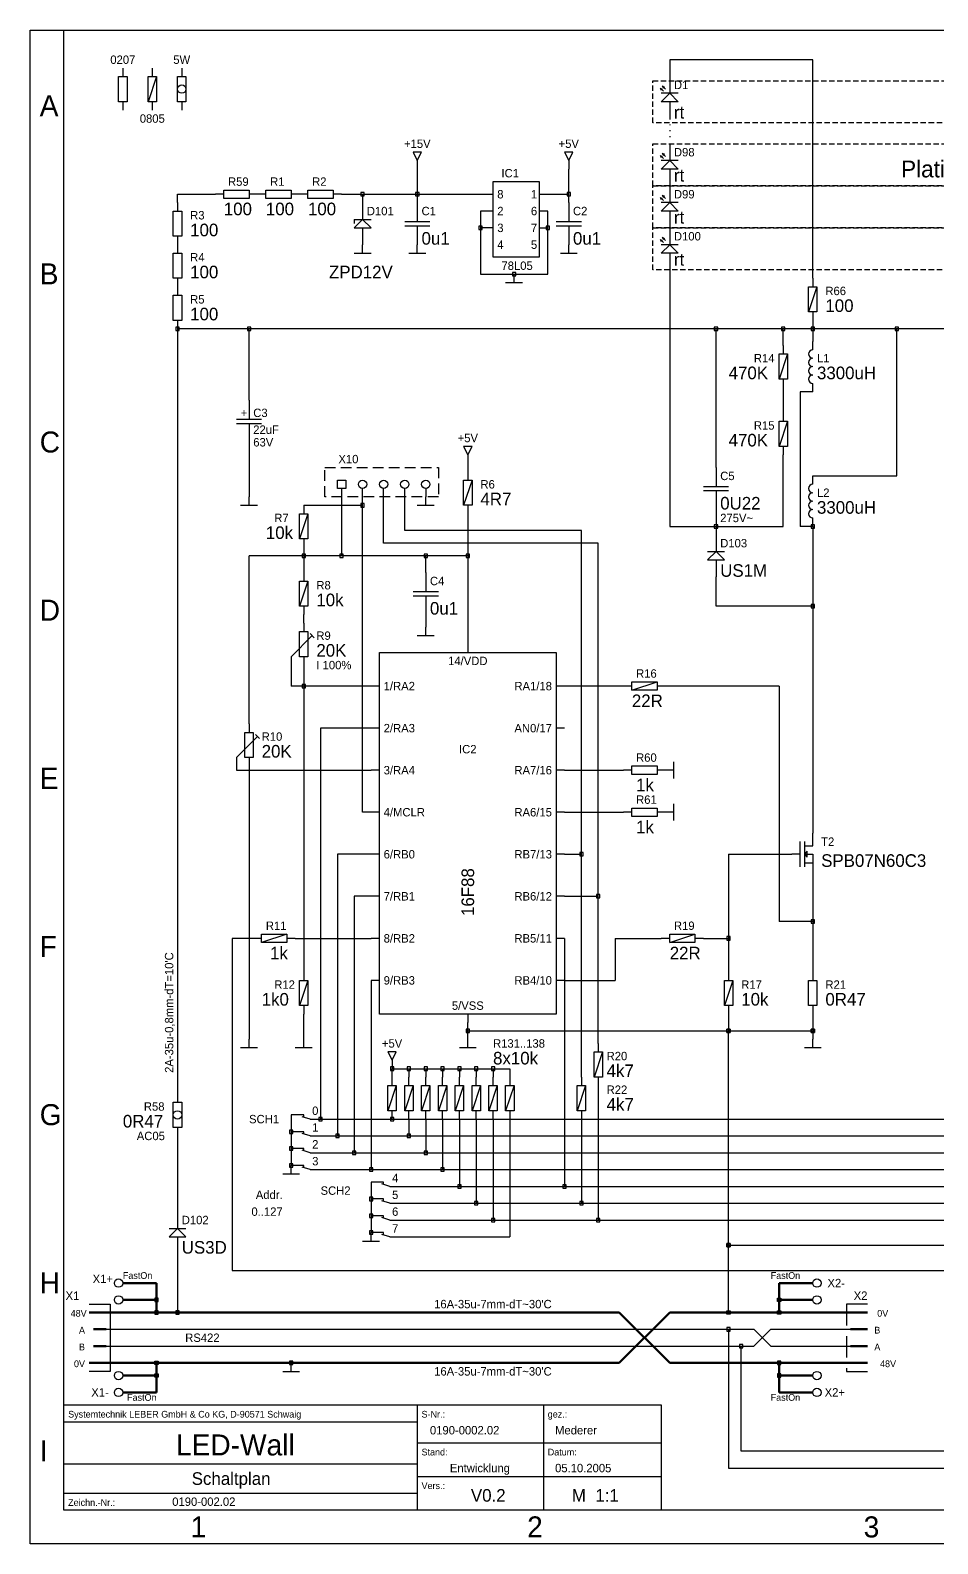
# Model space of a CAD drawing. Extents: x 100 to 385, y 110 to 290.
# Drawn here: x 100 to 207.9, y 110 to 290 of the extents above; entities that cross this region are included whole.
import ezdxf
from ezdxf.enums import TextEntityAlignment as Align

# ---------------------------------------------------------------- set-up
doc = ezdxf.new("R2010")
doc.units = 0
doc.header["$LTSCALE"] = 0.2
for name, pattern in [('ACAD_ISO07W100', [3.5, 0.5, -3]), ('SOLID', [0]), ('STRICHLINIE', [19.05, 12.7, -6.35]), ('VERDECKT', [9.525, 6.35, -3.175]), ('VERDECKT2', [4.7625, 3.175, -1.5875])]:
    doc.linetypes.add(name, pattern=pattern)
doc.layers.get('0').update_dxf_attribs({"linetype": 'CONTINUOUS'})
for name, color, linetype in [('_LAYER_1', 7, 'SOLID'), ('RAHMEN', 5, 'CONTINUOUS'), ('Schaltplan', 7, 'CONTINUOUS'), ('ZEICHNUNG', 7, 'CONTINUOUS')]:
    doc.layers.add(name, color=color, linetype=linetype)

# ---------------------------------------------------------------- blocks, each defined once
blk = doc.blocks.new('Schrift_N')
for p, q in [((42, 12.5), (42, 0)), ((57, 12.5), (57, 0)), ((0, 10.5), (42, 10.5)), ((42, 8), (71, 8)), ((0, 5.5), (42, 5.5)), ((42, 4), (71, 4)), ((0, 2), (42, 2))]:
    blk.add_line(p, q)
blk.add_lwpolyline([(0, 12.5), (71, 12.5), (71, 0), (0, 0)], close=True)
for s, p in [('Systemtechnik LEBER GmbH & Co KG, D-90571 Schwaig', (0.5, 11)), ('S-Nr.:', (42.5, 11)), ('gez.:', (57.5, 11)), ('Stand:', (42.5, 6.5)), ('Datum:', (57.5, 6.5)), ('Vers.:', (42.5, 2.5)), ('Zeichn.-Nr.:', (0.5, 0.5))]:
    blk.add_text(s, height=0.8).set_placement(p)
for tag, height, p in [('PROJEKT', 2.5, (20.5, 6.5)), ('BEZEICHNUNG', 1.5, (20, 3))]:
    blk.add_attdef(tag, text='', height=height).set_placement(p, align=Align.CENTER)
for tag, p, height in [('SACHNUMMER', (46, 9), 1), ('BEARBEITER', (58.5, 9), 1), ('STAND', (46, 4.5), 1), ('DATUM', (58.5, 4.5), 1), ('VERS', (48.5, 1), 1.5), ('MASST', (60.5, 1), 1.5), ('ZEICHNG.-NR', (13, 0.5), 1)]:
    blk.add_attdef(tag, p, '', height=height)
blk = doc.blocks.new('RAHMEN4Q')
at = {"layer": 'RAHMEN'}
for p, q in [((0, 180), (285, 180)), ((0, 0), (0, 180)), ((4, 4), (4, 180)), ((285, 4), (4, 4)), ((285, 0), (0, 0))]:
    blk.add_line(p, q, dxfattribs=at)
for s, p in [('A', (1.12, 169.78)), ('B', (1.12, 149.78)), ('C', (1.12, 129.78)), ('D', (1.12, 109.78)), ('E', (1.12, 89.78)), ('F', (1.12, 69.78)), ('G', (1.12, 49.78)), ('H', (1.12, 29.78)), ('I', (1.12, 9.78)), ('1', (19.05, 0.75)), ('2', (59.05, 0.75)), ('3', (99.05, 0.75))]:
    blk.add_text(s, height=2.5, dxfattribs=at).set_placement(p)
blk = doc.blocks.new('ZD_oben')
for p, q in [((0, 2.5), (0, 0.5)), ((-1, 0.5), (1, 0.5)), ((-1, 0.5), (-1, 0)), ((0, 0.5), (-1, -0.5)), ((1, -0.5), (0, 0.5)), ((-1, -0.5), (1, -0.5)), ((0, -0.5), (0, -2.5))]:
    blk.add_line(p, q)
for tag, p, height in [('D', (0.5, 1), 1), ('TYP', (0.5, -2.5), 1.5)]:
    blk.add_attdef(tag, p, '', height=height)
blk = doc.blocks.new('GND')
at = {"layer": '_LAYER_1'}
blk.add_line((0, -1), (0, 0), dxfattribs=at)
at = {"layer": '_LAYER_1', "lineweight": 30}
blk.add_line((-1, -1), (1, -1), dxfattribs=at)
blk = doc.blocks.new('C_SENKRECHT')
at = {"layer": 'ZEICHNUNG'}
for p, q in [((0, 5), (0, 2.75)), ((-1.5, 2.75), (1.5, 2.75)), ((-1.5, 2.25), (1.5, 2.25)), ((0, 2.25), (0, 0))]:
    blk.add_line(p, q, dxfattribs=at)
for tag, p, height in [('+', (-1, 3), 1), ('C', (0.5, 3.5), 1), ('100N', (0.5, 0), 1.5)]:
    blk.add_attdef(tag, p, '', height=height, dxfattribs=at)
blk = doc.blocks.new('VERBINDUNG')
at = {"layer": 'ZEICHNUNG'}
for p, q in [((0.2, 0.2), (-0.2, 0.2)), ((-0.2, 0.2), (-0.2, -0.2)), ((0.2, -0.2), (0.2, 0.2)), ((-0.2, -0.2), (0.2, -0.2))]:
    blk.add_line(p, q, dxfattribs=at)
blk = doc.blocks.new('U-plus')
for p, q in [((-0.5, 2), (0, 1)), ((0.5, 2), (-0.5, 2)), ((0, 1), (0.5, 2)), ((0, 1), (0, 0))]:
    blk.add_line(p, q)
blk.add_attdef('U', text='', height=1).set_placement((0, 3), align=Align.MIDDLE)
blk = doc.blocks.new('R_SENKRECHT')
at = {"layer": 'ZEICHNUNG'}
for p, q in [((0, 5), (0, 4)), ((0, 1), (0, 0))]:
    blk.add_line(p, q, dxfattribs=at)
blk.add_lwpolyline([(-0.5, 1), (-0.5, 4), (0.5, 4), (0.5, 1)], close=True, dxfattribs=at)
for tag, p, height in [('1K0', (1, 2.5), 1.5), ('RX', (1, 1), 1)]:
    blk.add_attdef(tag, p, '', height=height, dxfattribs=at)
blk = doc.blocks.new('16F818')
for p, q in [((11.5, 5), (11.5, 4)), ((1, 0), (0, 0)), ((23, 0), (22, 0)), ((1, -5), (0, -5)), ((23, -5), (22, -5)), ((1, -10), (0, -10)), ((23, -10), (22, -10)), ((1, -15), (0, -15)), ((23, -15), (22, -15)), ((1, -20), (0, -20)), ((23, -20), (22, -20)), ((1, -25), (0, -25)), ((23, -25), (22, -25)), ((1, -30), (0, -30)), ((23, -30), (22, -30)), ((1, -35), (0, -35)), ((23, -35), (22, -35)), ((11.5, -39), (11.5, -40))]:
    blk.add_line(p, q)
at = {"lineweight": 30}
blk.add_lwpolyline([(1, 4), (22, 4), (22, -39), (1, -39)], close=True, dxfattribs=at)
for tag, p in [('P14', (11.5, 2.5)), ('P5', (11.5, -38.5))]:
    blk.add_attdef(tag, text='', height=1).set_placement(p, align=Align.CENTER)
for tag, p in [('P1', (1.5, -0.5)), ('P2', (1.5, -5.5)), ('P3', (1.5, -10.5)), ('P4', (1.5, -15.5)), ('P6', (1.5, -20.5)), ('P7', (1.5, -25.5)), ('P8', (1.5, -30.5)), ('P9', (1.5, -35.5))]:
    blk.add_attdef(tag, p, '', height=1)
for tag, p in [('P18', (21.5, -0.5)), ('P17', (21.5, -5.5)), ('P16', (21.5, -10.5)), ('P15', (21.5, -15.5)), ('P13', (21.5, -20.5)), ('P12', (21.5, -25.5)), ('P11', (21.5, -30.5)), ('P10', (21.5, -35.5))]:
    blk.add_attdef(tag, text='', height=1).set_placement(p, align=Align.RIGHT)
blk.add_attdef('POS', text='', height=1).set_placement((11.5, -7.5), align=Align.MIDDLE)
blk.add_attdef('WERT', text='', height=1.5, rotation=90).set_placement((11.5, -24.5), align=Align.MIDDLE)
blk = doc.blocks.new('R_WAAGRECHT')
at = {"layer": 'ZEICHNUNG'}
for p, q in [((-4, 0), (-5, 0)), ((-4, -0.5), (-4, 0.5)), ((-4, 0.5), (-1, 0.5)), ((-1, 0.5), (-1, -0.5)), ((0, 0), (-1, 0)), ((-1, -0.5), (-4, -0.5))]:
    blk.add_line(p, q, dxfattribs=at)
for tag, p, height in [('1K0', (-4, 1), 1.5), ('RX', (-4, -2), 1)]:
    blk.add_attdef(tag, p, '', height=height, dxfattribs=at)
blk = doc.blocks.new('FET')
for p, q in [((1, 0), (0, 0)), ((1, -1.5), (1, 1.5)), ((1.5, 1), (2.5, 1)), ((1.85, 0.35), (1.5, 0)), ((1.5, 0), (2.5, 0)), ((1.5, 0), (1.85, -0.35)), ((1.85, -0.35), (1.85, 0.35))]:
    blk.add_line(p, q)
at = {"layer": 'Schaltplan'}
for p, q in [((2.5, 1), (2.5, 2.5)), ((1.5, 1.5), (1.5, -1.5)), ((2.5, 0), (2.5, -2.5)), ((1.5, -1), (2.5, -1))]:
    blk.add_line(p, q, dxfattribs=at)
for tag, p, height in [('TX', (3.5, 1), 1), ('TYP', (3.5, -1.5), 1.5)]:
    blk.add_attdef(tag, p, '', height=height)
blk = doc.blocks.new('D_oben')
for p, q in [((0, 2.5), (0, 0.5)), ((-1, 0.5), (1, 0.5)), ((0, 0.5), (-1, -0.5)), ((1, -0.5), (0, 0.5)), ((-1, -0.5), (1, -0.5)), ((0, -0.5), (0, -2.5))]:
    blk.add_line(p, q)
for tag, p, height in [('D', (0.5, 1), 1), ('TYP', (0.5, -2.5), 1.5)]:
    blk.add_attdef(tag, p, '', height=height)
blk = doc.blocks.new('LED_oben')
for p, q in [((0, 0), (0, -2)), ((-0.75, -1.75), (-1.12, -1.38)), ((-1.12, -1.38), (-0.88, -1.5)), ((-1.12, -1.38), (-1, -1.62)), ((-0.88, -1.12), (-0.62, -1.25)), ((-0.88, -1.12), (-0.75, -1.38)), ((-0.5, -1.5), (-0.88, -1.12)), ((-1, -3), (0, -2)), ((1, -2), (-1, -2)), ((1, -3), (-1, -3)), ((0, -2), (1, -3)), ((0, -3), (0, -5))]:
    blk.add_line(p, q)
for tag, p, height in [('POS', (0.5, -1.5), 1), ('WERT', (0.5, -5), 1.5)]:
    blk.add_attdef(tag, p, '', height=height)
blk = doc.blocks.new('SWITCH')
for p, q in [((-1.25, 0.5), (-1.5, 0.5)), ((-0.25, 0), (0, 0))]:
    blk.add_line(p, q)
at = {"lineweight": 30}
for p, q in [((-1, 0.5), (-1.25, 0.5)), ((-0.25, 0), (-1.2, 0.29)), ((-1, 0.25), (-1, 0.5))]:
    blk.add_line(p, q, dxfattribs=at)
blk = doc.blocks.new('Verbindung-dick')
at = {"lineweight": 30}
for p, q in [((-0.2, 0.2), (-0.2, -0.2)), ((0.2, 0.2), (-0.2, 0.2)), ((-0.2, 0.2), (-0.2, -0.2)), ((0.2, 0.2), (-0.2, 0.2)), ((0.2, -0.2), (0.2, 0.2)), ((0.2, -0.2), (0.2, 0.2)), ((-0.2, -0.2), (0.2, -0.2)), ((-0.2, -0.2), (0.2, -0.2))]:
    blk.add_line(p, q, dxfattribs=at)
blk = doc.blocks.new('DROSSEL-vertikal')
at = {"linetype": 'Continuous'}
for p, q in [((0, -1), (0, 0)), ((0, -6), (0, -5))]:
    blk.add_line(p, q, dxfattribs=at)
for centre in [(0, -1.5), (0, -2.5), (0, -3.5), (0, -4.5)]:
    blk.add_arc(centre, 0.5, 90, 270, dxfattribs=at)
for tag, p, height in [('POS', (0.5, -2.5), 1), ('WERT', (0.5, -4.5), 1.5)]:
    blk.add_attdef(tag, p, '', height=height)
blk = doc.blocks.new('ELKO')
at = {"layer": 'ZEICHNUNG'}
for p, q in [((0, 5), (0, 2.75)), ((-1.5, 2.75), (1.5, 2.75)), ((-1.5, 2.25), (1.5, 2.25)), ((0, 2.25), (0, 0))]:
    blk.add_line(p, q, dxfattribs=at)
for tag, p in [('+', (-1, 3)), ('C', (0.5, 3)), ('100N', (0.5, 1)), ('U', (0.5, -0.5))]:
    blk.add_attdef(tag, p, '', height=1, dxfattribs=at)

msp = doc.modelspace()

# ---------------------------------------------------------------- linework, layer by layer
at = {"layer": 'Schaltplan'}
for p, q in [((176, 286.5), (176, 284.5)), ((193, 286.5), (176, 286.5)), ((193, 260.5), (193, 286.5)), ((115, 284.5), (114, 281.5)), ((146, 273.5), (146, 269.5)), ((164, 269.5), (164, 273.5)), ((117.5, 269.5), (117.5, 270.5)), ((117.5, 270.5), (122, 270.5)), ((137, 270.5), (155, 270.5)), ((139.5, 270.5), (139.5, 269.5)), ((160.5, 270.5), (164, 270.5)), ((155, 268.5), (153.5, 268.5)), ((153.5, 268.5), (153.5, 261)), ((161.5, 268.5), (160.5, 268.5)), ((161.5, 261), (161.5, 268.5)), ((155, 266.5), (153.5, 266.5)), ((160.5, 266.5), (161.5, 266.5)), ((153.5, 261), (161.5, 261)), ((176, 261.5), (176, 258.5)), ((193.5, 259.5), (192.5, 256.5)), ((176, 259), (176, 231)), ((126, 246), (126, 254.5)), ((181.5, 238), (181.5, 254.5)), ((189.5, 252.5), (189.5, 254.5)), ((193, 255.5), (193, 253)), ((203, 237), (203, 254.5)), ((190, 251.5), (189, 248.5)), ((189.5, 247.5), (189.5, 244.5)), ((191.5, 247), (191.5, 231)), ((193, 247), (191.5, 247)), ((190, 243.5), (189, 240.5)), ((126, 241), (126, 234.5)), ((189.5, 231), (189.5, 239.5)), ((152, 238.5), (152, 237.5)), ((152.5, 236.5), (151.5, 233.5)), ((193, 237), (203, 237)), ((137, 235.5), (137, 227.5)), ((139.5, 197), (139.5, 235.5)), ((142, 229), (142, 235.5)), ((144.5, 230.5), (144.5, 235.5)), ((147, 235.5), (147, 234.5)), ((133, 232.5), (132, 229.5)), ((132.5, 233.5), (139.5, 233.5)), ((152, 232.5), (152, 217)), ((181.5, 233), (181.5, 230)), ((165.5, 230.5), (144.5, 230.5)), ((165.5, 165.5), (165.5, 230.5)), ((176, 231), (189.5, 231)), ((193, 231), (191.5, 231)), ((193, 231), (193, 194.5)), ((167.5, 229), (142, 229)), ((167.5, 169.5), (167.5, 229)), ((152, 227.5), (126, 227.5)), ((126, 207.5), (126, 227.5)), ((132.5, 228.5), (132.5, 225.5)), ((147, 225.5), (147, 227.5)), ((181.5, 221.5), (181.5, 225)), ((133, 224.5), (132, 221.5)), ((193, 221.5), (181.5, 221.5)), ((132.5, 219.5), (132.5, 220.5)), ((147, 220.5), (147, 219)), ((133.5, 218), (131, 215.5)), ((133.25, 218.25), (133.75, 217.75)), ((131, 215.5), (131, 212)), ((132.5, 214.5), (132.5, 178)), ((171.5, 211.5), (174.5, 212.5)), ((140.5, 212), (131, 212)), ((170.5, 212), (163.5, 212)), ((189, 212), (175.5, 212)), ((189, 212), (189, 184)), ((134.5, 207), (134.5, 160.5)), ((140.5, 207), (134.5, 207)), ((127, 206), (124.5, 203.5)), ((126.75, 206.25), (127.25, 205.75)), ((124.5, 203.5), (124.5, 202)), ((124.5, 202), (140.5, 202)), ((126, 202.5), (126, 170)), ((163.5, 202), (170.5, 202)), ((140.5, 197), (139.5, 197)), ((163.5, 197), (170.5, 197)), ((136.5, 192), (136.5, 158.5)), ((140.5, 192), (136.5, 192)), ((163.5, 192), (165.5, 192)), ((183, 192), (183, 178)), ((183, 192), (190.5, 192)), ((193, 189.5), (193, 178)), ((138.5, 187), (138.5, 156.5)), ((140.5, 187), (138.5, 187)), ((163.5, 187), (167.5, 187)), ((193, 184), (189, 184)), ((126.5, 182), (124, 182)), ((124, 182), (124, 142.5)), ((130.5, 182.5), (127.5, 181.5)), ((131.5, 182), (140.5, 182)), ((163.5, 182), (163.5, 152.5)), ((169.5, 182), (175, 182)), ((169.5, 182), (169.5, 177)), ((176, 181.5), (179, 182.5)), ((180, 182), (183, 182)), ((133, 177), (132, 174)), ((140.5, 177), (140.5, 154.5)), ((163.5, 177), (169.5, 177)), ((183.5, 177), (182.5, 174)), ((132.5, 170), (132.5, 173)), ((183, 173), (183, 171)), ((193, 173), (193, 170)), ((152, 170), (152, 172)), ((152, 171), (183, 171)), ((168, 168.5), (167, 165.5)), ((143, 165.5), (143, 166.5)), ((143, 166.5), (157, 166.5)), ((145, 166.5), (145, 165.5)), ((147, 166.5), (147, 165.5)), ((149, 166.5), (149, 165.5)), ((151, 166.5), (151, 165.5)), ((153, 166.5), (153, 165.5)), ((155, 166.5), (155, 165.5)), ((157, 166.5), (157, 165.5)), ((143.5, 164.5), (142.5, 161.5)), ((145.5, 164.5), (144.5, 161.5)), ((147.5, 164.5), (146.5, 161.5)), ((149.5, 164.5), (148.5, 161.5)), ((151.5, 164.5), (150.5, 161.5)), ((153.5, 164.5), (152.5, 161.5)), ((155.5, 164.5), (154.5, 161.5)), ((157.5, 164.5), (156.5, 161.5)), ((166, 164.5), (165, 161.5)), ((167.5, 164.5), (167.5, 148.5)), ((132, 161), (131, 161)), ((131, 161), (131, 155)), ((133.5, 160.5), (308, 160.5)), ((145, 160.5), (145, 158.5)), ((147, 160.5), (147, 156.5)), ((149, 160.5), (149, 154.5)), ((151, 160.5), (151, 152.5)), ((153, 160.5), (153, 150.5)), ((155, 160.5), (155, 148.5)), ((157, 160.5), (157, 146.5)), ((165.5, 160.5), (165.5, 150.5)), ((132, 159), (131, 159)), ((133.5, 158.5), (310, 158.5)), ((132, 157), (131, 157)), ((132, 155), (131, 155)), ((133.5, 156.5), (312, 156.5)), ((133.5, 154.5), (314, 154.5)), ((141.5, 153), (140.5, 153)), ((140.5, 153), (140.5, 147)), ((143, 152.5), (337, 152.5)), ((141.5, 151), (140.5, 151)), ((143, 150.5), (339, 150.5)), ((141.5, 149), (140.5, 149)), ((143, 148.5), (341, 148.5)), ((141.5, 147), (140.5, 147)), ((143, 146.5), (157, 146.5)), ((124, 142.5), (159.5, 142.5)), ((159.5, 142.5), (297, 142.5)), ((107, 138.5), (109.5, 138.5)), ((109.5, 138.5), (109.5, 130.5)), ((109, 135.5), (186, 135.5)), ((183, 135.5), (183, 119)), ((186, 135.5), (188, 133.5)), ((186, 133.5), (188, 135.5)), ((188, 135.5), (197.5, 135.5)), ((109, 133.5), (186, 133.5)), ((184.5, 121), (184.5, 133.5)), ((188, 133.5), (197.5, 133.5)), ((109.5, 130.5), (107, 130.5)), ((234.5, 121), (184.5, 121)), ((183, 119), (237.5, 119))]:
    msp.add_line(p, q, dxfattribs=at)
at = {"layer": 'Schaltplan', "linetype": 'ACAD_ISO07W100'}
msp.add_line((176, 279.5), (176, 277), dxfattribs=at)
at = {"layer": 'Schaltplan', "lineweight": 30}
for p, q in [((379, 254.5), (117.5, 254.5)), ((117.5, 254.5), (117.5, 162.5)), ((183, 137.5), (183, 171)), ((183, 171), (193, 171)), ((117.5, 159.5), (117.5, 147.5)), ((117.5, 146.5), (117.5, 137.5)), ((183, 145.5), (356.5, 145.5))]:
    msp.add_line(p, q, dxfattribs=at)
at = {"layer": 'Schaltplan', "lineweight": 50}
for p, q in [((115, 141), (111, 141)), ((115, 137.5), (115, 141)), ((189, 137.5), (189, 141)), ((189, 141), (193, 141)), ((115, 139), (111, 139)), ((189, 139), (193, 139)), ((109, 137.5), (170, 137.5)), ((170, 137.5), (176, 131.5)), ((170, 131.5), (176, 137.5)), ((176, 137.5), (197.5, 137.5)), ((109, 131.5), (170, 131.5)), ((115, 131.5), (115, 128)), ((176, 131.5), (197.5, 131.5)), ((189, 131.5), (189, 128)), ((115, 130), (111, 130)), ((189, 130), (193, 130)), ((115, 128), (111, 128)), ((189, 128), (193, 128))]:
    msp.add_line(p, q, dxfattribs=at)
at = {"layer": 'Schaltplan', "lineweight": 80}
for p, q in [((107, 137.5), (109, 137.5)), ((197.5, 137.5), (199.5, 137.5)), ((107.5, 135.5), (109, 135.5)), ((197.5, 135.5), (199.5, 135.5)), ((107.5, 133.5), (109, 133.5)), ((197.5, 133.5), (199.5, 133.5)), ((107, 131.5), (109, 131.5)), ((197.5, 131.5), (199.5, 131.5))]:
    msp.add_line(p, q, dxfattribs=at)
at = {"layer": 'Schaltplan', "linetype": 'STRICHLINIE'}
for p, q in [((199.5, 138.5), (197, 138.5)), ((197, 138.5), (197, 130.5)), ((197, 130.5), (199.5, 130.5))]:
    msp.add_line(p, q, dxfattribs=at)
at = {"layer": 'Schaltplan', "linetype": 'VERDECKT2'}
for points in [[(174, 284), (356, 284), (356, 279), (174, 279)], [(174, 276.5), (356, 276.5), (356, 271.5), (174, 271.5)], [(174, 271.5), (356, 271.5), (356, 266.5), (174, 266.5)], [(174, 266.5), (356, 266.5), (356, 261.5), (174, 261.5)]]:
    msp.add_lwpolyline(points, close=True, dxfattribs=at)
at = {"layer": 'Schaltplan'}
for points in [[(155, 272), (160.5, 272), (160.5, 263), (155, 263)], [(136.5, 236.5), (137.5, 236.5), (137.5, 235.5), (136.5, 235.5)]]:
    msp.add_lwpolyline(points, close=True, dxfattribs=at)
at = {"layer": 'Schaltplan', "linetype": 'VERDECKT'}
msp.add_lwpolyline([(135, 238), (148.5, 238), (148.5, 234.5), (135, 234.5)], close=True, dxfattribs=at)
at = {"layer": 'Schaltplan'}
for centre in [(118, 283), (139.5, 236), (142, 236), (144.5, 236), (147, 236), (117.5, 161), (110.5, 141), (193.5, 141), (110.5, 139), (193.5, 139), (110.5, 130), (193.5, 130), (110.5, 128), (193.5, 128)]:
    msp.add_circle(centre, 0.5, dxfattribs=at)

# ---------------------------------------------------------------- block references
at = {"layer": 'RAHMEN', "lineweight": 40}
msp.add_blockref('RAHMEN4Q', (100, 110), dxfattribs=at)
at = {"layer": 'RAHMEN'}
ref = msp.add_blockref('Schrift_N', (104, 114), dxfattribs=at)
ref.add_attrib('SACHNUMMER', '0190-0002.02', (147.5, 123), dxfattribs={"height": 1})
ref.add_attrib('STAND', 'Entwicklung', (149.87, 118.5), dxfattribs={"height": 1})
ref.add_attrib('PROJEKT', 'LED-Wall', dxfattribs={"height": 2.5}).set_placement((124.37, 120.5), align=Align.CENTER)
ref.add_attrib('BEZEICHNUNG', 'Schaltplan', dxfattribs={"height": 1.5}).set_placement((123.87, 117), align=Align.CENTER)
ref.add_attrib('ZEICHNG.-NR', '0190-002.02', (116.87, 114.5), dxfattribs={"height": 1})
ref.add_attrib('BEARBEITER', 'Mederer', (162.37, 123), dxfattribs={"height": 1})
ref.add_attrib('MASST', 'M  1:1', (164.37, 115), dxfattribs={"height": 1.5})
ref.add_attrib('VERS', 'V0.2', (152.37, 115), dxfattribs={"height": 1.5})
ref.add_attrib('DATUM', '05.10.2005', (162.37, 118.5), dxfattribs={"height": 1})
at = {"layer": 'Schaltplan'}
for name, p in [('R_SENKRECHT', (111, 280.5)), ('R_SENKRECHT', (114.5, 280.5)), ('R_SENKRECHT', (118, 280.5)), ('VERBINDUNG', (139.5, 270.5)), ('VERBINDUNG', (139.5, 270.5)), ('VERBINDUNG', (146, 270.5)), ('VERBINDUNG', (146, 270.5)), ('VERBINDUNG', (164, 270.5)), ('VERBINDUNG', (164, 270.5)), ('VERBINDUNG', (153.5, 266.5)), ('VERBINDUNG', (153.5, 266.5)), ('VERBINDUNG', (161.5, 266.5)), ('VERBINDUNG', (161.5, 266.5)), ('GND', (139.5, 264.5)), ('GND', (146, 264.5)), ('GND', (164, 264.5)), ('GND', (157.5, 261)), ('VERBINDUNG', (157.5, 261)), ('VERBINDUNG', (157.5, 261)), ('VERBINDUNG', (117.5, 254.5)), ('VERBINDUNG', (117.5, 254.5)), ('Verbindung-dick', (117.5, 254.5)), ('VERBINDUNG', (126, 254.5)), ('VERBINDUNG', (126, 254.5)), ('Verbindung-dick', (126, 254.5)), ('VERBINDUNG', (181.5, 254.5)), ('VERBINDUNG', (181.5, 254.5)), ('Verbindung-dick', (181.5, 254.5)), ('VERBINDUNG', (189.5, 254.5)), ('VERBINDUNG', (189.5, 254.5)), ('Verbindung-dick', (189.5, 254.5)), ('Verbindung-dick', (193, 254.5)), ('VERBINDUNG', (193, 254.5)), ('VERBINDUNG', (193, 254.5)), ('Verbindung-dick', (203, 254.5)), ('VERBINDUNG', (203, 254.5)), ('VERBINDUNG', (203, 254.5)), ('GND', (126, 234.5)), ('GND', (147, 234.5)), ('VERBINDUNG', (139.5, 233.5)), ('VERBINDUNG', (139.5, 233.5)), ('VERBINDUNG', (181.5, 231)), ('VERBINDUNG', (181.5, 231)), ('VERBINDUNG', (193, 231)), ('VERBINDUNG', (193, 231)), ('VERBINDUNG', (132.5, 227.5)), ('VERBINDUNG', (132.5, 227.5)), ('VERBINDUNG', (137, 227.5)), ('VERBINDUNG', (137, 227.5)), ('VERBINDUNG', (147, 227.5)), ('VERBINDUNG', (147, 227.5)), ('VERBINDUNG', (152, 227.5)), ('VERBINDUNG', (152, 227.5)), ('VERBINDUNG', (193, 221.5)), ('VERBINDUNG', (193, 221.5)), ('GND', (147, 219)), ('VERBINDUNG', (132.5, 212)), ('VERBINDUNG', (132.5, 212)), ('VERBINDUNG', (165.5, 192)), ('VERBINDUNG', (165.5, 192)), ('VERBINDUNG', (167.5, 187)), ('VERBINDUNG', (167.5, 187)), ('VERBINDUNG', (193, 184)), ('VERBINDUNG', (193, 184)), ('VERBINDUNG', (183, 182)), ('VERBINDUNG', (183, 182)), ('VERBINDUNG', (152, 171)), ('VERBINDUNG', (152, 171)), ('VERBINDUNG', (183, 171)), ('VERBINDUNG', (183, 171)), ('VERBINDUNG', (193, 171)), ('GND', (126, 170)), ('GND', (132.5, 170)), ('GND', (152, 170)), ('GND', (193, 170)), ('VERBINDUNG', (143, 166.5)), ('VERBINDUNG', (143, 166.5)), ('VERBINDUNG', (145, 166.5)), ('VERBINDUNG', (145, 166.5)), ('VERBINDUNG', (147, 166.5)), ('VERBINDUNG', (147, 166.5)), ('VERBINDUNG', (149, 166.5)), ('VERBINDUNG', (149, 166.5)), ('VERBINDUNG', (151, 166.5)), ('VERBINDUNG', (151, 166.5)), ('VERBINDUNG', (153, 166.5)), ('VERBINDUNG', (153, 166.5)), ('VERBINDUNG', (155, 166.5)), ('VERBINDUNG', (155, 166.5)), ('SWITCH', (133.5, 160.5)), ('VERBINDUNG', (134.5, 160.5)), ('VERBINDUNG', (134.5, 160.5)), ('VERBINDUNG', (143, 160.5)), ('VERBINDUNG', (143, 160.5)), ('VERBINDUNG', (131, 159)), ('VERBINDUNG', (131, 159)), ('SWITCH', (133.5, 158.5)), ('VERBINDUNG', (136.5, 158.5)), ('VERBINDUNG', (136.5, 158.5)), ('VERBINDUNG', (145, 158.5)), ('VERBINDUNG', (145, 158.5)), ('VERBINDUNG', (131, 157)), ('VERBINDUNG', (131, 157)), ('SWITCH', (133.5, 156.5)), ('VERBINDUNG', (138.5, 156.5)), ('VERBINDUNG', (138.5, 156.5)), ('VERBINDUNG', (147, 156.5)), ('VERBINDUNG', (147, 156.5)), ('GND', (131, 155)), ('VERBINDUNG', (131, 155)), ('VERBINDUNG', (131, 155)), ('SWITCH', (133.5, 154.5)), ('VERBINDUNG', (140.5, 154.5)), ('VERBINDUNG', (140.5, 154.5)), ('SWITCH', (143, 152.5)), ('VERBINDUNG', (149, 154.5)), ('VERBINDUNG', (149, 154.5)), ('VERBINDUNG', (140.5, 151)), ('VERBINDUNG', (140.5, 151)), ('VERBINDUNG', (151, 152.5)), ('VERBINDUNG', (151, 152.5)), ('VERBINDUNG', (163.5, 152.5)), ('VERBINDUNG', (163.5, 152.5)), ('SWITCH', (143, 150.5)), ('VERBINDUNG', (153, 150.5)), ('VERBINDUNG', (153, 150.5)), ('VERBINDUNG', (165.5, 150.5)), ('VERBINDUNG', (165.5, 150.5)), ('VERBINDUNG', (140.5, 149)), ('VERBINDUNG', (140.5, 149)), ('SWITCH', (143, 148.5)), ('VERBINDUNG', (155, 148.5)), ('VERBINDUNG', (155, 148.5)), ('VERBINDUNG', (167.5, 148.5)), ('VERBINDUNG', (167.5, 148.5)), ('GND', (140.5, 147)), ('VERBINDUNG', (140.5, 147)), ('VERBINDUNG', (140.5, 147)), ('SWITCH', (143, 146.5)), ('VERBINDUNG', (183, 145.5)), ('VERBINDUNG', (183, 145.5)), ('Verbindung-dick', (115, 139)), ('Verbindung-dick', (115, 137.5)), ('Verbindung-dick', (117.5, 137.5)), ('VERBINDUNG', (183, 135.5)), ('VERBINDUNG', (183, 135.5)), ('VERBINDUNG', (184.5, 133.5)), ('VERBINDUNG', (184.5, 133.5)), ('GND', (131, 131.5)), ('Verbindung-dick', (131, 131.5))]:
    msp.add_blockref(name, p, dxfattribs=at)
for name, p, values in [('LED_oben', (176, 284.5), {'POS': 'D1', 'WERT': 'rt'}), ('U-plus', (146, 273.5), {'U': '+15V'}), ('U-plus', (164, 273.5), {'U': '+5V'}), ('DROSSEL-vertikal', (193, 253), {'WERT': '3300uH', 'POS': 'L1'}), ('ELKO', (126, 241), {'U': '63V', '100N': '22uF', 'C': 'C3', '+': '+'}), ('U-plus', (152, 238.5), {'U': '+5V'}), ('DROSSEL-vertikal', (193, 237), {'WERT': '3300uH', 'POS': 'L2'}), ('D_oben', (181.5, 227.5), {'D': 'D103', 'TYP': 'US1M'}), ('16F818', (140.5, 212), {'P4': '4/MCLR', 'P9': '9/RB3', 'P8': '8/RB2', 'P7': '7/RB1', 'P6': '6/RB0', 'P5': '5/VSS', 'P10': 'RB4/10', 'WERT': '16F88', 'P11': 'RB5/11', 'P12': 'RB6/12', 'P13': 'RB7/13', 'P15': 'RA6/15', 'P3': '3/RA4', 'P2': '2/RA3', 'P1': '1/RA2', 'POS': 'IC2', 'P14': '14/VDD', 'P18': 'RA1/18', 'P16': 'RA7/16', 'P17': 'AN0/17'}), ('FET', (190.5, 192), {'TYP': 'SPB07N60C3', 'TX': 'T2'}), ('U-plus', (143, 166.5), {'U': '+5V'}), ('D_oben', (117.5, 147), {'D': 'D102', 'TYP': 'US3D'})]:
    msp.add_blockref(name, p, dxfattribs=at).add_auto_attribs(values)
ref = msp.add_blockref('LED_oben', (176, 276.5), dxfattribs=at)
ref.add_attrib('POS', 'D98', (176.5, 275), dxfattribs={"layer": '0', "height": 1})
ref.add_attrib('WERT', 'rt', (176.5, 272), dxfattribs={"layer": '0', "height": 1.5})
ref = msp.add_blockref('R_WAAGRECHT', (127, 270.5), dxfattribs=at)
ref.add_attrib('RX', 'R59', (123.5, 271.5), dxfattribs={"layer": 'ZEICHNUNG', "height": 1})
ref.add_attrib('1K0', '100', (123, 268), dxfattribs={"layer": 'ZEICHNUNG', "height": 1.5})
ref = msp.add_blockref('R_WAAGRECHT', (132, 270.5), dxfattribs=at)
ref.add_attrib('RX', 'R1', (128.5, 271.5), dxfattribs={"layer": 'ZEICHNUNG', "height": 1})
ref.add_attrib('1K0', '100', (128, 268), dxfattribs={"layer": 'ZEICHNUNG', "height": 1.5})
ref = msp.add_blockref('R_WAAGRECHT', (137, 270.5), dxfattribs=at)
ref.add_attrib('RX', 'R2', (133.5, 271.5), dxfattribs={"layer": 'ZEICHNUNG', "height": 1})
ref.add_attrib('1K0', '100', (133, 268), dxfattribs={"layer": 'ZEICHNUNG', "height": 1.5})
ref = msp.add_blockref('LED_oben', (176, 271.5), dxfattribs=at)
ref.add_attrib('POS', 'D99', (176.5, 270), dxfattribs={"layer": '0', "height": 1})
ref.add_attrib('WERT', 'rt', (176.5, 267), dxfattribs={"layer": '0', "height": 1.5})
ref = msp.add_blockref('R_SENKRECHT', (117.5, 264.5), dxfattribs=at)
ref.add_attrib('RX', 'R3', (119, 267.5), dxfattribs={"layer": 'ZEICHNUNG', "height": 1})
ref.add_attrib('1K0', '100', (119, 265.5), dxfattribs={"layer": 'ZEICHNUNG', "height": 1.5})
ref = msp.add_blockref('ZD_oben', (139.5, 267), dxfattribs=at)
ref.add_attrib('TYP', 'ZPD12V', (135.5, 260.5), dxfattribs={"layer": '0', "height": 1.5})
ref.add_attrib('D', 'D101', (140, 268), dxfattribs={"layer": '0', "height": 1})
ref = msp.add_blockref('C_SENKRECHT', (146, 264.5), dxfattribs=at)
ref.add_attrib('100N', '0u1', (146.5, 264.5), dxfattribs={"layer": 'ZEICHNUNG', "height": 1.5})
ref.add_attrib('C', 'C1', (146.5, 268), dxfattribs={"layer": 'ZEICHNUNG', "height": 1})
ref = msp.add_blockref('C_SENKRECHT', (164, 264.5), dxfattribs=at)
ref.add_attrib('100N', '0u1', (164.5, 264.5), dxfattribs={"layer": 'ZEICHNUNG', "height": 1.5})
ref.add_attrib('C', 'C2', (164.5, 268), dxfattribs={"layer": 'ZEICHNUNG', "height": 1})
ref = msp.add_blockref('LED_oben', (176, 266.5), dxfattribs=at)
ref.add_attrib('POS', 'D100', (176.5, 265), dxfattribs={"layer": '0', "height": 1})
ref.add_attrib('WERT', 'rt', (176.5, 262), dxfattribs={"layer": '0', "height": 1.5})
ref = msp.add_blockref('R_SENKRECHT', (117.5, 259.5), dxfattribs=at)
ref.add_attrib('RX', 'R4', (119, 262.5), dxfattribs={"layer": 'ZEICHNUNG', "height": 1})
ref.add_attrib('1K0', '100', (119, 260.5), dxfattribs={"layer": 'ZEICHNUNG', "height": 1.5})
ref = msp.add_blockref('R_SENKRECHT', (117.5, 254.5), dxfattribs=at)
ref.add_attrib('RX', 'R5', (119, 257.5), dxfattribs={"layer": 'ZEICHNUNG', "height": 1})
ref.add_attrib('1K0', '100', (119, 255.5), dxfattribs={"layer": 'ZEICHNUNG', "height": 1.5})
ref = msp.add_blockref('R_SENKRECHT', (193, 255.5), dxfattribs=at)
ref.add_attrib('RX', 'R66', (194.5, 258.5), dxfattribs={"layer": 'ZEICHNUNG', "height": 1})
ref.add_attrib('1K0', '100', (194.5, 256.5), dxfattribs={"layer": 'ZEICHNUNG', "height": 1.5})
ref = msp.add_blockref('R_SENKRECHT', (189.5, 247.5), dxfattribs=at)
ref.add_attrib('RX', 'R14', (186, 250.5), dxfattribs={"layer": 'ZEICHNUNG', "height": 1})
ref.add_attrib('1K0', '470K', (183, 248.5), dxfattribs={"layer": 'ZEICHNUNG', "height": 1.5})
ref = msp.add_blockref('R_SENKRECHT', (189.5, 239.5), dxfattribs=at)
ref.add_attrib('RX', 'R15', (186, 242.5), dxfattribs={"layer": 'ZEICHNUNG', "height": 1})
ref.add_attrib('1K0', '470K', (183, 240.5), dxfattribs={"layer": 'ZEICHNUNG', "height": 1.5})
ref = msp.add_blockref('C_SENKRECHT', (181.5, 233), dxfattribs=at)
ref.add_attrib('+', '275V~', (182, 231.5), dxfattribs={"layer": 'ZEICHNUNG', "height": 1})
ref.add_attrib('100N', '0U22', (182, 233), dxfattribs={"layer": 'ZEICHNUNG', "height": 1.5})
ref.add_attrib('C', 'C5', (182, 236.5), dxfattribs={"layer": 'ZEICHNUNG', "height": 1})
ref = msp.add_blockref('R_SENKRECHT', (152, 232.5), dxfattribs=at)
ref.add_attrib('RX', 'R6', (153.5, 235.5), dxfattribs={"layer": 'ZEICHNUNG', "height": 1})
ref.add_attrib('1K0', '4R7', (153.5, 233.5), dxfattribs={"layer": 'ZEICHNUNG', "height": 1.5})
ref = msp.add_blockref('R_SENKRECHT', (132.5, 228.5), dxfattribs=at)
ref.add_attrib('RX', 'R7', (129, 231.5), dxfattribs={"layer": 'ZEICHNUNG', "height": 1})
ref.add_attrib('1K0', '10k', (128, 229.5), dxfattribs={"layer": 'ZEICHNUNG', "height": 1.5})
ref = msp.add_blockref('R_SENKRECHT', (132.5, 220.5), dxfattribs=at)
ref.add_attrib('RX', 'R8', (134, 223.5), dxfattribs={"layer": 'ZEICHNUNG', "height": 1})
ref.add_attrib('1K0', '10k', (134, 221.5), dxfattribs={"layer": 'ZEICHNUNG', "height": 1.5})
ref = msp.add_blockref('C_SENKRECHT', (147, 220.5), dxfattribs=at)
ref.add_attrib('100N', '0u1', (147.5, 220.5), dxfattribs={"layer": 'ZEICHNUNG', "height": 1.5})
ref.add_attrib('C', 'C4', (147.5, 224), dxfattribs={"layer": 'ZEICHNUNG', "height": 1})
ref = msp.add_blockref('R_SENKRECHT', (132.5, 214.5), dxfattribs=at)
ref.add_attrib('RX', 'R9', (134, 217.5), dxfattribs={"layer": 'ZEICHNUNG', "height": 1})
ref.add_attrib('1K0', '20K', (134, 215.5), dxfattribs={"layer": 'ZEICHNUNG', "height": 1.5})
ref = msp.add_blockref('R_WAAGRECHT', (175.5, 212), dxfattribs=at)
ref.add_attrib('RX', 'R16', (172, 213), dxfattribs={"layer": 'ZEICHNUNG', "height": 1})
ref.add_attrib('1K0', '22R', (171.5, 209.5), dxfattribs={"layer": 'ZEICHNUNG', "height": 1.5})
ref = msp.add_blockref('R_SENKRECHT', (126, 202.5), dxfattribs=at)
ref.add_attrib('RX', 'R10', (127.5, 205.5), dxfattribs={"layer": 'ZEICHNUNG', "height": 1})
ref.add_attrib('1K0', '20K', (127.5, 203.5), dxfattribs={"layer": 'ZEICHNUNG', "height": 1.5})
ref = msp.add_blockref('R_WAAGRECHT', (175.5, 202), dxfattribs=at)
ref.add_attrib('RX', 'R60', (172, 203), dxfattribs={"layer": 'ZEICHNUNG', "height": 1})
ref.add_attrib('1K0', '1k', (172, 199.5), dxfattribs={"layer": 'ZEICHNUNG', "height": 1.5})
for name, p, rotation in [('GND', (175.5, 202), 90), ('GND', (175.5, 197), 90), ('R_WAAGRECHT', (143, 160.5), 270), ('R_WAAGRECHT', (145, 160.5), 270), ('R_WAAGRECHT', (147, 160.5), 270), ('R_WAAGRECHT', (149, 160.5), 270), ('R_WAAGRECHT', (151, 160.5), 270), ('R_WAAGRECHT', (153, 160.5), 270), ('R_WAAGRECHT', (155, 160.5), 270), ('Verbindung-dick', (189, 131.5), 180), ('Verbindung-dick', (189, 130), 180)]:
    msp.add_blockref(name, p, dxfattribs=dict(at, rotation=rotation))
ref = msp.add_blockref('R_WAAGRECHT', (175.5, 197), dxfattribs=at)
ref.add_attrib('RX', 'R61', (172, 198), dxfattribs={"layer": 'ZEICHNUNG', "height": 1})
ref.add_attrib('1K0', '1k', (172, 194.5), dxfattribs={"layer": 'ZEICHNUNG', "height": 1.5})
ref = msp.add_blockref('R_WAAGRECHT', (131.5, 182), dxfattribs=at)
ref.add_attrib('RX', 'R11', (128, 183), dxfattribs={"layer": 'ZEICHNUNG', "height": 1})
ref.add_attrib('1K0', '1k', (128.5, 179.5), dxfattribs={"layer": 'ZEICHNUNG', "height": 1.5})
ref = msp.add_blockref('R_WAAGRECHT', (180, 182), dxfattribs=at)
ref.add_attrib('RX', 'R19', (176.5, 183), dxfattribs={"layer": 'ZEICHNUNG', "height": 1})
ref.add_attrib('1K0', '22R', (176, 179.5), dxfattribs={"layer": 'ZEICHNUNG', "height": 1.5})
ref = msp.add_blockref('R_SENKRECHT', (132.5, 173), dxfattribs=at)
ref.add_attrib('RX', 'R12', (129, 176), dxfattribs={"layer": 'ZEICHNUNG', "height": 1})
ref.add_attrib('1K0', '1k0', (127.5, 174), dxfattribs={"layer": 'ZEICHNUNG', "height": 1.5})
ref = msp.add_blockref('R_SENKRECHT', (183, 173), dxfattribs=at)
ref.add_attrib('RX', 'R17', (184.5, 176), dxfattribs={"layer": 'ZEICHNUNG', "height": 1})
ref.add_attrib('1K0', '10k', (184.5, 174), dxfattribs={"layer": 'ZEICHNUNG', "height": 1.5})
ref = msp.add_blockref('R_SENKRECHT', (193, 173), dxfattribs=at)
ref.add_attrib('RX', 'R21', (194.5, 176), dxfattribs={"layer": 'ZEICHNUNG', "height": 1})
ref.add_attrib('1K0', '0R47', (194.5, 174), dxfattribs={"layer": 'ZEICHNUNG', "height": 1.5})
at = {"layer": 'Schaltplan', "lineweight": 30, "xscale": -1}
for p in [(183, 171), (183, 171), (193, 171), (193, 171), (183, 145.5), (183, 145.5), (189, 139), (189, 139), (183, 137.5), (183, 137.5), (189, 137.5), (189, 137.5)]:
    msp.add_blockref('VERBINDUNG', p, dxfattribs=at)
at = {"layer": 'Schaltplan', "xscale": -1}
for p in [(183, 171), (193, 171), (183, 145.5), (189, 139), (183, 137.5), (189, 137.5)]:
    msp.add_blockref('Verbindung-dick', p, dxfattribs=at)
at = {"layer": 'Schaltplan'}
ref = msp.add_blockref('R_SENKRECHT', (157, 160.5), dxfattribs=at)
ref.add_attrib('RX', 'R131..138', (155, 169), dxfattribs={"layer": 'ZEICHNUNG', "height": 1})
ref.add_attrib('1K0', '8x10k', (155, 167), dxfattribs={"layer": 'ZEICHNUNG', "height": 1.5})
ref = msp.add_blockref('R_SENKRECHT', (167.5, 164.5), dxfattribs=at)
ref.add_attrib('RX', 'R20', (168.5, 167.5), dxfattribs={"layer": 'ZEICHNUNG', "height": 1})
ref.add_attrib('1K0', '4k7', (168.5, 165.5), dxfattribs={"layer": 'ZEICHNUNG', "height": 1.5})
ref = msp.add_blockref('R_SENKRECHT', (165.5, 160.5), dxfattribs=at)
ref.add_attrib('RX', 'R22', (168.5, 163.5), dxfattribs={"layer": 'ZEICHNUNG', "height": 1})
ref.add_attrib('1K0', '4k7', (168.5, 161.5), dxfattribs={"layer": 'ZEICHNUNG', "height": 1.5})
ref = msp.add_blockref('R_SENKRECHT', (117.5, 158.5), dxfattribs=at)
ref.add_attrib('RX', 'R58', (113.5, 161.5), dxfattribs={"layer": 'ZEICHNUNG', "height": 1})
ref.add_attrib('1K0', '0R47', (111, 159.5), dxfattribs={"layer": 'ZEICHNUNG', "height": 1.5})
at = {"layer": 'Schaltplan', "lineweight": 30}
for p in [(115, 139), (115, 139), (115, 137.5), (115, 137.5), (117.5, 137.5), (117.5, 137.5), (131, 131.5), (131, 131.5)]:
    msp.add_blockref('VERBINDUNG', p, dxfattribs=at)
at = {"layer": 'Schaltplan', "lineweight": 30, "xscale": -1, "rotation": 180}
for p in [(115, 131.5), (115, 131.5), (115, 130), (115, 130)]:
    msp.add_blockref('VERBINDUNG', p, dxfattribs=at)
at = {"layer": 'Schaltplan', "xscale": -1, "rotation": 180}
for p in [(115, 131.5), (115, 130)]:
    msp.add_blockref('Verbindung-dick', p, dxfattribs=at)
at = {"layer": 'Schaltplan', "lineweight": 30, "rotation": 180}
for p in [(189, 131.5), (189, 131.5), (189, 130), (189, 130)]:
    msp.add_blockref('VERBINDUNG', p, dxfattribs=at)

# ---------------------------------------------------------------- texts
at = {"layer": 'Schaltplan'}
for s, p in [('0207', (111, 286)), ('5W', (118, 286)), ('0805', (114.5, 279))]:
    msp.add_text(s, height=1, dxfattribs=at).set_placement(p, align=Align.CENTER)
for s, height, p in [('Platine mit 10x10 RGB-LEDs', 2, (203.5, 272.5)), ('IC1', 1, (156, 272.5)), ('8', 1, (155.5, 270)), ('1', 1, (159.5, 270)), ('2', 1, (155.5, 268)), ('6', 1, (159.5, 268)), ('3', 1, (155.5, 266)), ('7', 1, (159.5, 266)), ('4', 1, (155.5, 264)), ('5', 1, (159.5, 264)), ('78L05', 1, (156, 261.5)), ('0', 1, (133.5, 161)), ('SCH1', 1, (126, 160)), ('1', 1, (133.5, 159)), ('2', 1, (133.5, 157)), ('3', 1, (133.5, 155)), ('4', 1, (143, 153)), ('SCH2', 1, (134.5, 151.5)), ('5', 1, (143, 151)), ('6', 1, (143, 149)), ('7', 1, (143, 147)), ('FastOn', 0.8, (111, 141.5)), ('FastOn', 0.8, (188, 141.5)), ("16A-35u-7mm-dT~30'C", 1, (148, 138)), ("16A-35u-7mm-dT~30'C", 1, (148, 130)), ('FastOn', 0.8, (111.5, 127)), ('FastOn', 0.8, (188, 127))]:
    msp.add_text(s, height=height, dxfattribs=at).set_placement(p)
for s, height, p in [('X10', 1, (139, 238.5)), ('AC05', 1, (116, 158)), ('Addr.', 1, (130, 151)), ('0..127', 1, (130, 149)), ('X1+', 1, (109.83, 141)), ('X2-', 1, (196.83, 140.5)), ('X1', 1, (105.83, 139)), ('X2', 1, (199.5, 139)), ('48V', 0.8, (106.7, 137)), ('0V', 0.8, (201.97, 137)), ('A', 0.8, (106.5, 135)), ('RS422', 1, (122.5, 134)), ('B', 0.8, (201.03, 135)), ('B', 0.8, (106.5, 133)), ('A', 0.8, (201.03, 133)), ('0V', 0.8, (106.5, 131)), ('48V', 0.8, (202.9, 131)), ('X1-', 1, (109.33, 127.5)), ('X2+', 1, (196.83, 127.5))]:
    msp.add_text(s, height=height, dxfattribs=at).set_placement(p, align=Align.RIGHT)
at = {"layer": 'Schaltplan', "linetype": 'Continuous'}
msp.add_text('I 100%', height=1, dxfattribs=at).set_placement((134, 214))
at = {"layer": 'Schaltplan'}
msp.add_text("2A-35u-0,8mm-dT=10'C", height=1, rotation=90, dxfattribs=at).set_placement((117, 166))

doc.saveas('drawing.dxf')
